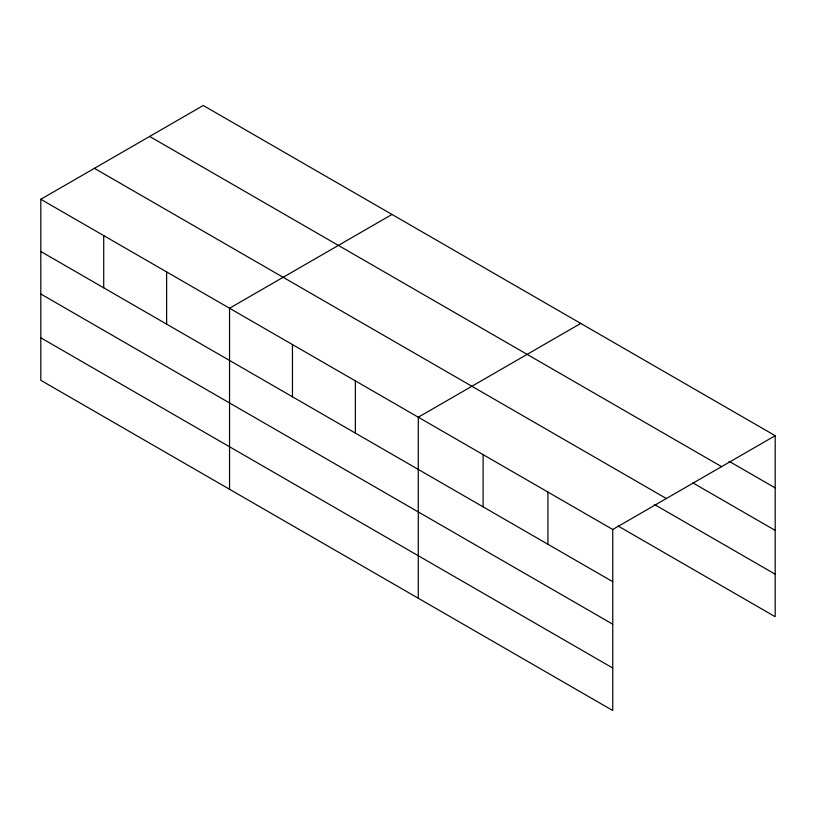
<?xml version="1.0" encoding="UTF-8"?>
<svg xmlns="http://www.w3.org/2000/svg" width="816" height="816" viewBox="0 0 816 816"><rect width="100%" height="100%" fill="white"/><g stroke="black" fill="none" stroke-linecap="round" stroke-linejoin="round"><path stroke-width="1.22" d="M612.745 624.209L612.745 529.482L40.8 199.277L40.8 380.307L612.745 710.512L612.745 624.209L40.8 293.995M618.089 526.014L775.2 616.723L775.2 435.693L203.255 105.488L40.8 199.277M391.996 214.455L229.541 308.244L229.541 489.274M580.737 323.422L418.282 417.211L418.282 598.24M612.745 529.482L775.2 435.693M729.055 461.264L775.2 487.907M149.644 136.435L721.589 466.64M692.804 482.837L775.2 530.41M94.411 168.331L666.356 498.535M654.35 504.441L775.2 574.209M40.8 251.491L612.745 581.696M40.8 337.793L612.745 668.008M547.924 492.058L547.924 544.272M483.103 454.634L483.103 506.848M355.368 380.888L355.368 433.102M292.454 344.566L292.454 396.78M166.627 271.922L166.627 324.136M103.714 235.6L103.714 287.813"/></g></svg>
